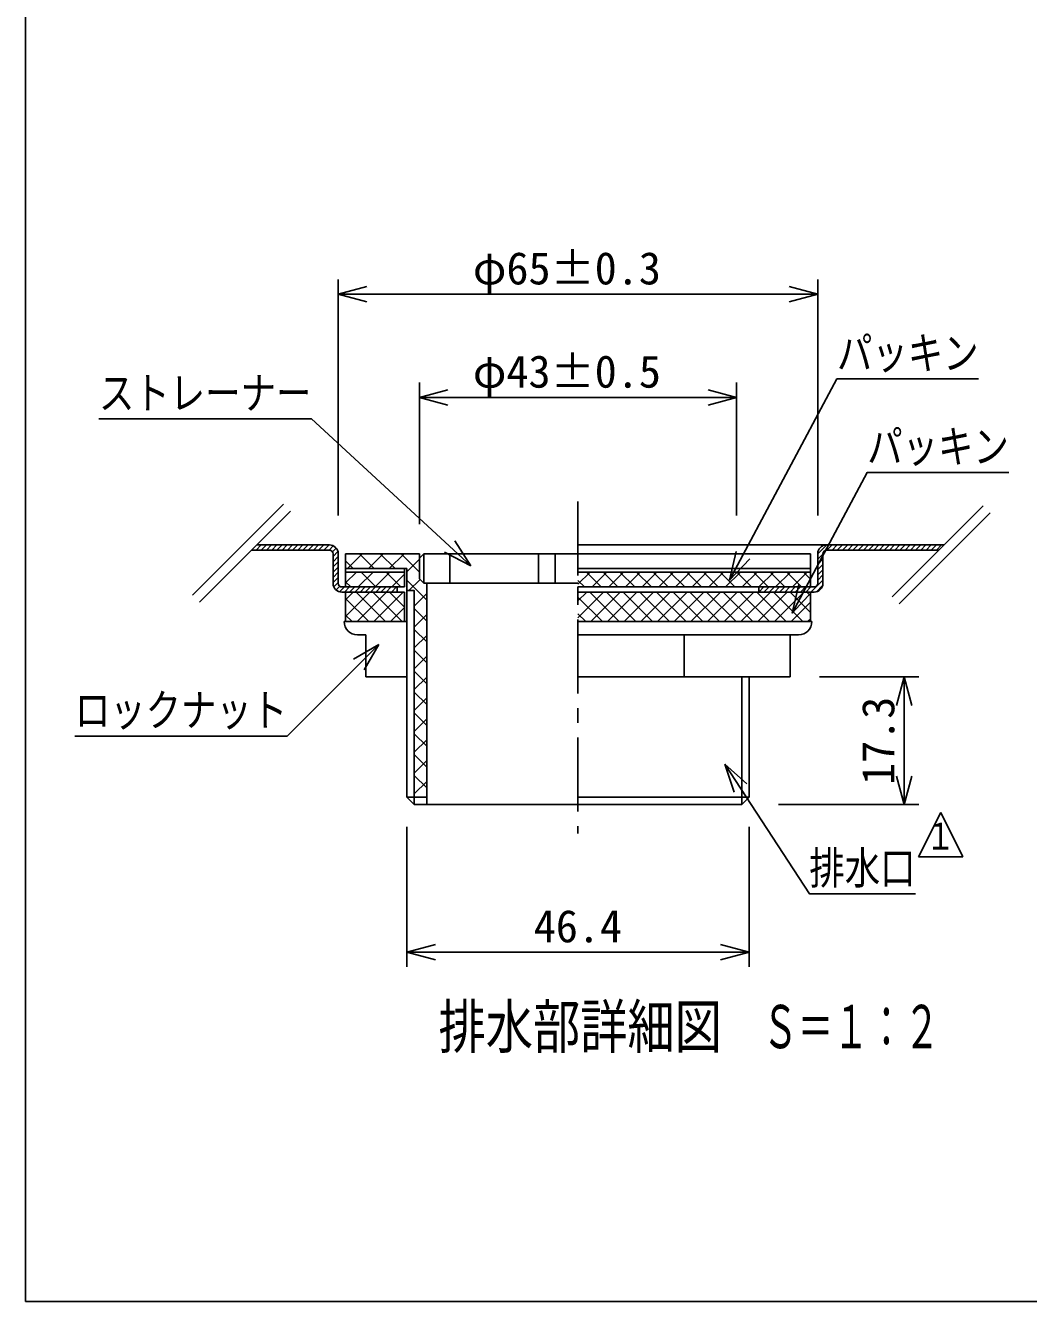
# Model space of a CAD drawing. Units: millimetres, scale not verified, with parts at other scales. Extents: x -1365 to 1365, y -930 to 870.
# Drawn here: x -1365 to -685, y -930 to -65 of the extents above; entities that cross this region are included whole.
import ezdxf
from ezdxf.enums import TextEntityAlignment as Align

# ---------------------------------------------------------------- set-up
doc = ezdxf.new("R2010")
doc.units = ezdxf.units.MM
doc.header["$LTSCALE"] = 10
doc.linetypes.add('CHAIN1', pattern=[8, 5, -1, 1, -1])
for name, color, linetype in [('0-7_枠細線', 5, 'Continuous'), ('0-8_枠中線', 5, 'Continuous'), ('1-2_極細2', 2, 'Continuous'), ('1-3_細線2', 4, 'Continuous'), ('1-5_寸法2', 7, 'Continuous')]:
    doc.layers.add(name, color=color, linetype=linetype)
doc.styles.add('ＭＳ ゴシック', font='')
doc.styles.get('ＭＳ ゴシック').set_extended_font_data('MS Gothic')

msp = doc.modelspace()

# ---------------------------------------------------------------- linework, layer by layer
at = {"layer": '0-7_枠細線'}
for p, q in [((-744.75, -598.56), (-759.75, -628.56)), ((-729.75, -628.56), (-744.75, -598.56)), ((-759.75, -628.56), (-729.75, -628.56))]:
    msp.add_line(p, q, dxfattribs=at)
at = {"layer": '0-8_枠中線'}
msp.add_lwpolyline([(-1365, -930), (-1365, 870), (1365, 870), (1365, -930)], close=True, dxfattribs=at)
at = {"layer": '1-2_極細2', "linetype": 'CHAIN1'}
msp.add_line((-990.57, -387.77), (-990.57, -612.79), dxfattribs=at)
at = {"layer": '1-2_極細2'}
for p, q in [((-1190.06, -389.48), (-1251.8, -451.21)), ((-1185.35, -394.19), (-1247.08, -455.92)), ((-715.86, -390.57), (-777.6, -452.3)), ((-711.15, -395.28), (-772.88, -457.02)), ((-1211.78, -420.62), (-1159.07, -420.62)), ((-1208.77, -420.62), (-1205.27, -417.12)), ((-1208.28, -417.12), (-1159.07, -417.12)), ((-1205.24, -420.62), (-1201.74, -417.12)), ((-1201.7, -420.62), (-1198.2, -417.12)), ((-1198.17, -420.62), (-1194.67, -417.12)), ((-1194.63, -420.62), (-1191.13, -417.12)), ((-1191.09, -420.62), (-1187.59, -417.12)), ((-1187.56, -420.62), (-1184.06, -417.12)), ((-1184.02, -420.62), (-1180.52, -417.12)), ((-1180.49, -420.62), (-1176.99, -417.12)), ((-1176.95, -420.62), (-1173.45, -417.12)), ((-1173.42, -420.62), (-1169.92, -417.12)), ((-1169.88, -420.62), (-1166.38, -417.12)), ((-1166.35, -420.62), (-1162.85, -417.12)), ((-1162.81, -420.62), (-1159.31, -417.12)), ((-1159.28, -420.62), (-1156.4, -417.75)), ((-1156.93, -421.82), (-1154.43, -419.31)), ((-1156.57, -424.98), (-1153.25, -421.66)), ((-1156.57, -423.12), (-1156.57, -443.12)), ((-1153.07, -443.12), (-1153.07, -423.12)), ((-1146.75, -433.12), (-1136.75, -423.12)), ((-1138.71, -423.12), (-1128.71, -433.12)), ((-1132.6, -433.12), (-1122.6, -423.12)), ((-1124.57, -423.12), (-1114.57, -433.12)), ((-1118.46, -433.12), (-1108.46, -423.12)), ((-1110.42, -423.12), (-1098.07, -435.48)), ((-742.41, -417.12), (-990.57, -417.12)), ((-828.07, -423.26), (-821.92, -417.12)), ((-828.07, -443.12), (-828.07, -423.12)), ((-828.07, -426.8), (-824.57, -423.3)), ((-824.57, -423.12), (-824.57, -443.12)), ((-745.91, -420.62), (-822.07, -420.62)), ((-821.89, -420.62), (-818.39, -417.12)), ((-818.35, -420.62), (-814.85, -417.12)), ((-814.82, -420.62), (-811.32, -417.12)), ((-811.28, -420.62), (-807.78, -417.12)), ((-807.75, -420.62), (-804.25, -417.12)), ((-804.21, -420.62), (-800.71, -417.12)), ((-800.68, -420.62), (-797.18, -417.12)), ((-797.14, -420.62), (-793.64, -417.12)), ((-793.6, -420.62), (-790.1, -417.12)), ((-790.07, -420.62), (-786.57, -417.12)), ((-786.53, -420.62), (-783.03, -417.12)), ((-783, -420.62), (-779.5, -417.12)), ((-779.46, -420.62), (-775.96, -417.12)), ((-775.93, -420.62), (-772.43, -417.12)), ((-772.39, -420.62), (-768.89, -417.12)), ((-768.86, -420.62), (-765.36, -417.12)), ((-765.32, -420.62), (-761.82, -417.12)), ((-761.78, -420.62), (-758.28, -417.12)), ((-758.25, -420.62), (-754.75, -417.12)), ((-754.71, -420.62), (-751.21, -417.12)), ((-751.18, -420.62), (-747.68, -417.12)), ((-747.64, -420.62), (-744.14, -417.12)), ((-1156.57, -428.52), (-1153.07, -425.02)), ((-1156.57, -432.05), (-1153.07, -428.55)), ((-1156.57, -435.59), (-1153.07, -432.09)), ((-1148.07, -427.91), (-1142.85, -433.12)), ((-1106.57, -435.37), (-1098.07, -426.87)), ((-828.07, -430.33), (-824.57, -426.83)), ((-828.07, -433.87), (-824.57, -430.37)), ((-1156.57, -439.12), (-1153.07, -435.62)), ((-1156.57, -442.66), (-1153.07, -439.16)), ((-1148.07, -442.93), (-1140.76, -435.62)), ((-1139.45, -445.62), (-1129.45, -435.62)), ((-1137.52, -435.62), (-1127.52, -445.62)), ((-1128.13, -445.62), (-1118.13, -435.62)), ((-1120.55, -435.62), (-1110.55, -445.62)), ((-1116.82, -445.62), (-1108.07, -436.87)), ((-1106.57, -441.12), (-1093.07, -454.62)), ((-1105.18, -448.12), (-1097.62, -440.57)), ((-990.57, -443.82), (-982.37, -435.62)), ((-984.79, -435.62), (-974.79, -445.62)), ((-981.05, -445.62), (-971.05, -435.62)), ((-973.47, -435.62), (-963.47, -445.62)), ((-969.74, -445.62), (-959.74, -435.62)), ((-962.16, -435.62), (-952.16, -445.62)), ((-958.43, -445.62), (-948.43, -435.62)), ((-950.85, -435.62), (-940.85, -445.62)), ((-947.11, -445.62), (-937.11, -435.62)), ((-939.53, -435.62), (-929.53, -445.62)), ((-935.8, -445.62), (-925.8, -435.62)), ((-928.22, -435.62), (-918.22, -445.62)), ((-924.49, -445.62), (-914.49, -435.62)), ((-916.9, -435.62), (-906.9, -445.62)), ((-913.17, -445.62), (-903.17, -435.62)), ((-905.59, -435.62), (-895.59, -445.62)), ((-901.86, -445.62), (-891.86, -435.62)), ((-894.28, -435.62), (-884.28, -445.62)), ((-890.54, -445.62), (-880.54, -435.62)), ((-882.96, -435.62), (-872.96, -445.62)), ((-879.23, -445.62), (-869.23, -435.62)), ((-871.65, -435.62), (-861.65, -445.62)), ((-867.92, -445.62), (-857.92, -435.62)), ((-860.34, -435.62), (-850.34, -445.62)), ((-856.6, -445.62), (-846.6, -435.62)), ((-849.02, -435.62), (-839.02, -445.62)), ((-845.29, -445.62), (-835.29, -435.62)), ((-837.71, -435.62), (-833.07, -440.26)), ((-832.71, -449.12), (-824.57, -440.98)), ((-828.07, -437.4), (-824.57, -433.9)), ((-828.07, -440.94), (-824.57, -437.44)), ((-1156.01, -445.64), (-1153.07, -442.7)), ((-1154.49, -447.66), (-1152, -445.17)), ((-1152.19, -448.9), (-1148.92, -445.62)), ((-1150.57, -445.62), (-1113.07, -445.62)), ((-1148.88, -449.12), (-1145.38, -445.62)), ((-1148.07, -442.05), (-1144.49, -445.62)), ((-1148.07, -465.55), (-1131.63, -449.12)), ((-1148.07, -454.24), (-1142.95, -449.12)), ((-1145.35, -449.12), (-1141.85, -445.62)), ((-1141.81, -449.12), (-1138.31, -445.62)), ((-1140.99, -449.12), (-1120.99, -469.12)), ((-1140.32, -469.12), (-1120.32, -449.12)), ((-1138.28, -449.12), (-1134.78, -445.62)), ((-1134.74, -449.12), (-1131.24, -445.62)), ((-1131.21, -449.12), (-1127.71, -445.62)), ((-1129.68, -449.12), (-1109.68, -469.12)), ((-1129, -469.12), (-1109, -449.12)), ((-1127.67, -449.12), (-1124.17, -445.62)), ((-1124.14, -449.12), (-1120.64, -445.62)), ((-1120.6, -449.12), (-1117.1, -445.62)), ((-1118.37, -449.12), (-1108.07, -459.42)), ((-1117.06, -449.12), (-1113.56, -445.62)), ((-1113.53, -449.12), (-1113.07, -448.66)), ((-990.57, -441.16), (-986.1, -445.62)), ((-830.57, -445.62), (-990.57, -445.62)), ((-990.57, -466.45), (-973.24, -449.12)), ((-990.57, -455.13), (-984.55, -449.12)), ((-982.6, -449.12), (-962.6, -469.12)), ((-981.93, -469.12), (-961.93, -449.12)), ((-971.29, -449.12), (-951.29, -469.12)), ((-970.61, -469.12), (-950.61, -449.12)), ((-959.97, -449.12), (-939.97, -469.12)), ((-959.3, -469.12), (-939.3, -449.12)), ((-948.66, -449.12), (-928.66, -469.12)), ((-947.99, -469.12), (-927.99, -449.12)), ((-937.35, -449.12), (-917.35, -469.12)), ((-936.67, -469.12), (-916.67, -449.12)), ((-926.03, -449.12), (-906.03, -469.12)), ((-925.36, -469.12), (-905.36, -449.12)), ((-914.72, -449.12), (-894.72, -469.12)), ((-914.04, -469.12), (-894.04, -449.12)), ((-903.4, -449.12), (-883.4, -469.12)), ((-902.73, -469.12), (-882.73, -449.12)), ((-892.09, -449.12), (-872.09, -469.12)), ((-891.42, -469.12), (-871.42, -449.12)), ((-880.78, -449.12), (-860.78, -469.12)), ((-880.1, -469.12), (-860.1, -449.12)), ((-869.46, -449.12), (-849.46, -469.12)), ((-868.79, -469.12), (-848.79, -449.12)), ((-868.07, -449.12), (-868.07, -445.62)), ((-868.07, -449.12), (-864.57, -445.62)), ((-864.53, -449.12), (-861.03, -445.62)), ((-860.99, -449.12), (-857.49, -445.62)), ((-858.15, -449.12), (-838.15, -469.12)), ((-857.48, -469.12), (-837.48, -449.12)), ((-857.46, -449.12), (-853.96, -445.62)), ((-853.92, -449.12), (-850.42, -445.62)), ((-850.39, -449.12), (-846.89, -445.62)), ((-846.85, -449.12), (-843.35, -445.62)), ((-846.84, -449.12), (-833.07, -462.89)), ((-843.32, -449.12), (-839.82, -445.62)), ((-839.78, -449.12), (-836.28, -445.62)), ((-836.25, -449.12), (-832.75, -445.62)), ((-835.52, -449.12), (-833.07, -451.58)), ((-833.98, -445.62), (-833.07, -444.71)), ((-828.95, -448.9), (-824.79, -444.73)), ((-1148.07, -453.36), (-1132.31, -469.12)), ((-1101.57, -458.65), (-1093.07, -450.15)), ((-990.57, -452.47), (-973.91, -469.12)), ((-846.16, -469.12), (-833.07, -456.02)), ((-1148.07, -464.67), (-1143.62, -469.12)), ((-1117.69, -469.12), (-1108.07, -459.5)), ((-1101.57, -460.26), (-1093.07, -468.76)), ((-1101.57, -472.79), (-1093.07, -464.29)), ((-990.57, -463.78), (-985.23, -469.12)), ((-1101.57, -474.41), (-1093.07, -482.91)), ((-834.85, -469.12), (-833.07, -467.34)), ((-1101.57, -486.94), (-1093.07, -478.44)), ((-1101.57, -488.55), (-1093.07, -497.05)), ((-1101.57, -501.08), (-1093.07, -492.58)), ((-1101.57, -502.69), (-1093.07, -511.19)), ((-1101.57, -515.22), (-1093.07, -506.72)), ((-1101.57, -516.83), (-1093.07, -525.33)), ((-1101.57, -529.36), (-1093.07, -520.86)), ((-1101.57, -530.97), (-1093.07, -539.47)), ((-1101.57, -543.51), (-1093.07, -535.01)), ((-1101.57, -545.12), (-1093.07, -553.62)), ((-1101.57, -557.65), (-1093.07, -549.15)), ((-1101.57, -559.26), (-1093.07, -567.76)), ((-1101.57, -571.79), (-1093.07, -563.29)), ((-1101.57, -573.4), (-1093.07, -581.9)), ((-1101.57, -585.93), (-1093.07, -577.43)), ((-1101.57, -587.54), (-1100.99, -588.12))]:
    msp.add_line(p, q, dxfattribs=at)
for points in [[(-1150.57, -449.12), (-1113.07, -449.12), (-1113.07, -445.62)], [(-830.57, -449.12), (-990.57, -449.12), (-990.57, -445.62)]]:
    msp.add_lwpolyline(points, dxfattribs=at)
for centre, radius, start, end in [((-1159.07, -423.12), 6, 0, 90), ((-1159.07, -423.12), 2.5, 0, 90), ((-822.07, -423.12), 6, 90, 180), ((-822.07, -423.12), 2.5, 90, 180), ((-1150.57, -443.12), 6, 180, 270), ((-1150.57, -443.12), 2.5, 180, 270), ((-830.57, -443.12), 2.5, 270, 360), ((-830.57, -443.12), 6, 270, 360)]:
    msp.add_arc(centre, radius, start, end, dxfattribs=at)
at = {"layer": '1-3_細線2'}
for p, q in [((-1148.07, -423.12), (-1098.07, -423.12)), ((-1148.07, -423.12), (-1148.07, -433.12)), ((-1098.07, -426.12), (-1098.07, -423.12)), ((-1095.07, -423.12), (-1098.07, -426.12)), ((-1095.07, -443.12), (-1095.07, -423.12)), ((-1095.07, -423.12), (-990.57, -423.12)), ((-1077.32, -423.12), (-1077.32, -443.12)), ((-1017.32, -423.12), (-1017.32, -443.12)), ((-1006.07, -423.12), (-1006.07, -443.12)), ((-990.57, -423.12), (-833.07, -423.12)), ((-833.07, -423.12), (-833.07, -433.12)), ((-1098.07, -426.12), (-1098.07, -440.12)), ((-1148.07, -433.12), (-1106.57, -433.12)), ((-1148.07, -435.62), (-1148.07, -433.12)), ((-1148.07, -445.62), (-1148.07, -435.62)), ((-1108.07, -445.62), (-1108.07, -435.62)), ((-1106.57, -433.12), (-1106.57, -588.12)), ((-1095.07, -443.12), (-1098.07, -440.12)), ((-990.57, -433.12), (-833.07, -433.12)), ((-990.57, -435.62), (-833.07, -435.62)), ((-833.07, -435.62), (-833.07, -433.12)), ((-833.07, -445.62), (-833.07, -435.62)), ((-1148.07, -445.62), (-1108.07, -445.62)), ((-1148.07, -449.12), (-1108.07, -449.12)), ((-1148.07, -469.12), (-1148.07, -449.12)), ((-1108.07, -469.12), (-1108.07, -449.12)), ((-1095.07, -443.12), (-990.57, -443.12)), ((-990.57, -445.62), (-833.07, -445.62)), ((-833.07, -469.12), (-833.07, -449.12)), ((-1149.07, -469.12), (-1106.57, -469.12)), ((-1148.07, -469.12), (-1106.57, -469.12)), ((-990.57, -469.12), (-832.07, -469.12)), ((-1134.32, -478.12), (-1140.07, -478.12)), ((-1134.32, -478.12), (-1134.32, -506.62)), ((-841.07, -478.12), (-990.57, -478.12)), ((-918.69, -506.62), (-918.69, -478.12)), ((-846.82, -478.12), (-846.82, -506.62)), ((-1134.32, -506.62), (-1106.57, -506.62)), ((-990.57, -506.62), (-846.82, -506.62)), ((-879.57, -506.62), (-879.57, -593.12)), ((-874.57, -506.62), (-874.57, -588.12)), ((-1093.07, -588.12), (-1106.57, -588.12)), ((-1101.57, -593.12), (-1106.57, -588.12)), ((-874.57, -588.12), (-990.57, -588.12)), ((-879.57, -593.12), (-874.57, -588.12)), ((-1101.57, -593.12), (-990.57, -593.12)), ((-990.57, -593.12), (-879.57, -593.12))]:
    msp.add_line(p, q, dxfattribs=at)
for points in [[(-1148.07, -435.62), (-1108.07, -435.62), (-1108.07, -433.12)], [(-1106.57, -448.12), (-1101.57, -448.12), (-1101.57, -593.12)], [(-1095.07, -443.12), (-1093.07, -443.12), (-1093.07, -593.12)]]:
    msp.add_lwpolyline(points, dxfattribs=at)
for centre, start, end in [((-1140.07, -469.12), 180, 270), ((-841.07, -469.12), 270, 360)]:
    msp.add_arc(centre, 9, start, end, dxfattribs=at)
at = {"layer": '1-5_寸法2'}
for p, q in [((-1153.07, -397.12), (-1153.07, -237.12)), ((-1153.07, -247.12), (-1133.75, -241.94)), ((-828.07, -247.12), (-847.38, -241.94)), ((-828.07, -397.12), (-828.07, -237.12)), ((-1153.07, -247.12), (-1133.75, -252.3)), ((-1153.07, -247.12), (-828.07, -247.12)), ((-828.07, -247.12), (-847.38, -252.3)), ((-1098.07, -403.12), (-1098.07, -307.12)), ((-883.07, -397.12), (-883.07, -307.12)), ((-1098.07, -317.12), (-1078.75, -311.94)), ((-1098.07, -317.12), (-1078.75, -322.3)), ((-1098.07, -317.12), (-883.07, -317.12)), ((-883.07, -317.12), (-902.38, -311.94)), ((-883.07, -317.12), (-902.38, -322.3)), ((-1063.28, -431.36), (-1073.96, -414.45)), ((-1063.28, -431.36), (-1080.99, -422.06)), ((-887.83, -441.12), (-883.31, -421.64)), ((-887.83, -441.12), (-874.17, -426.51)), ((-845.42, -463.41), (-840.9, -443.93)), ((-845.42, -463.41), (-831.76, -448.8)), ((-1125.5, -484.58), (-1142.82, -494.58)), ((-1125.5, -484.58), (-1135.5, -501.9)), ((-826.82, -506.62), (-759.57, -506.62)), ((-769.57, -506.62), (-774.74, -525.94)), ((-769.57, -506.62), (-764.39, -525.94)), ((-769.57, -593.12), (-769.57, -506.62)), ((-890.96, -565.73), (-876.09, -579.1)), ((-890.96, -565.73), (-884.77, -584.74)), ((-769.57, -593.12), (-774.74, -573.8)), ((-769.57, -593.12), (-764.39, -573.8)), ((-854.57, -593.12), (-759.57, -593.12)), ((-1106.57, -608.14), (-1106.57, -703.12)), ((-874.57, -608.14), (-874.57, -703.12)), ((-1106.57, -693.12), (-1087.25, -687.94)), ((-874.57, -693.12), (-893.88, -687.94)), ((-1106.57, -693.12), (-1087.25, -698.3)), ((-1106.57, -693.12), (-874.57, -693.12)), ((-874.57, -693.12), (-893.88, -698.3))]:
    msp.add_line(p, q, dxfattribs=at)
for points in [[(-887.83, -441.12), (-815.05, -304.59), (-719.05, -304.59)], [(-1063.28, -431.36), (-1171.25, -331.66), (-1315.25, -331.66)], [(-845.42, -463.41), (-794.55, -367.97), (-698.55, -367.97)], [(-1125.5, -484.58), (-1187.6, -546.68), (-1331.6, -546.68)], [(-890.96, -565.73), (-833.78, -653.65), (-761.78, -653.65)]]:
    msp.add_lwpolyline(points, dxfattribs=at)

# ---------------------------------------------------------------- texts
at = {"layer": '0-7_枠細線', "style": 'ＭＳ ゴシック'}
for s, height, width, p in [('１', 18.33, 0.8, (-755.02, -629.17)), ('排水部詳細図', 29.33, 0.8, (-1085.09, -767.08)), ('Ｓ＝１：２', 29.33, 0.6, (-865.55, -767.08))]:
    msp.add_text(s, height=height, dxfattribs=dict(at, width=width)).set_placement(p, align=Align.BOTTOM_LEFT)
at = {"layer": '1-5_寸法2', "style": 'ＭＳ ゴシック'}
for s, p in [('φ65±0.3', (-1061.82, -247.12)), ('φ43±0.5', (-1061.82, -317.12)), ('46.4', (-1020.57, -693.12))]:
    msp.add_text(s, height=21.99, dxfattribs=at).set_placement(p, align=Align.BOTTOM_LEFT)
at = {"layer": '1-5_寸法2', "style": 'ＭＳ ゴシック', "width": 0.8}
for s, p in [('パッキン', (-815.05, -304.59)), ('ストレーナー', (-1315.25, -331.66)), ('パッキン', (-794.55, -367.97)), ('ロックナット', (-1331.6, -546.68)), ('排水口', (-833.78, -653.65))]:
    msp.add_text(s, height=21.99, dxfattribs=at).set_placement(p, align=Align.BOTTOM_LEFT)
at = {"layer": '1-5_寸法2', "style": 'ＭＳ ゴシック'}
msp.add_text('17.3', height=21.99, rotation=90, dxfattribs=at).set_placement((-769.57, -579.87), align=Align.BOTTOM_LEFT)

doc.saveas('drawing.dxf')
